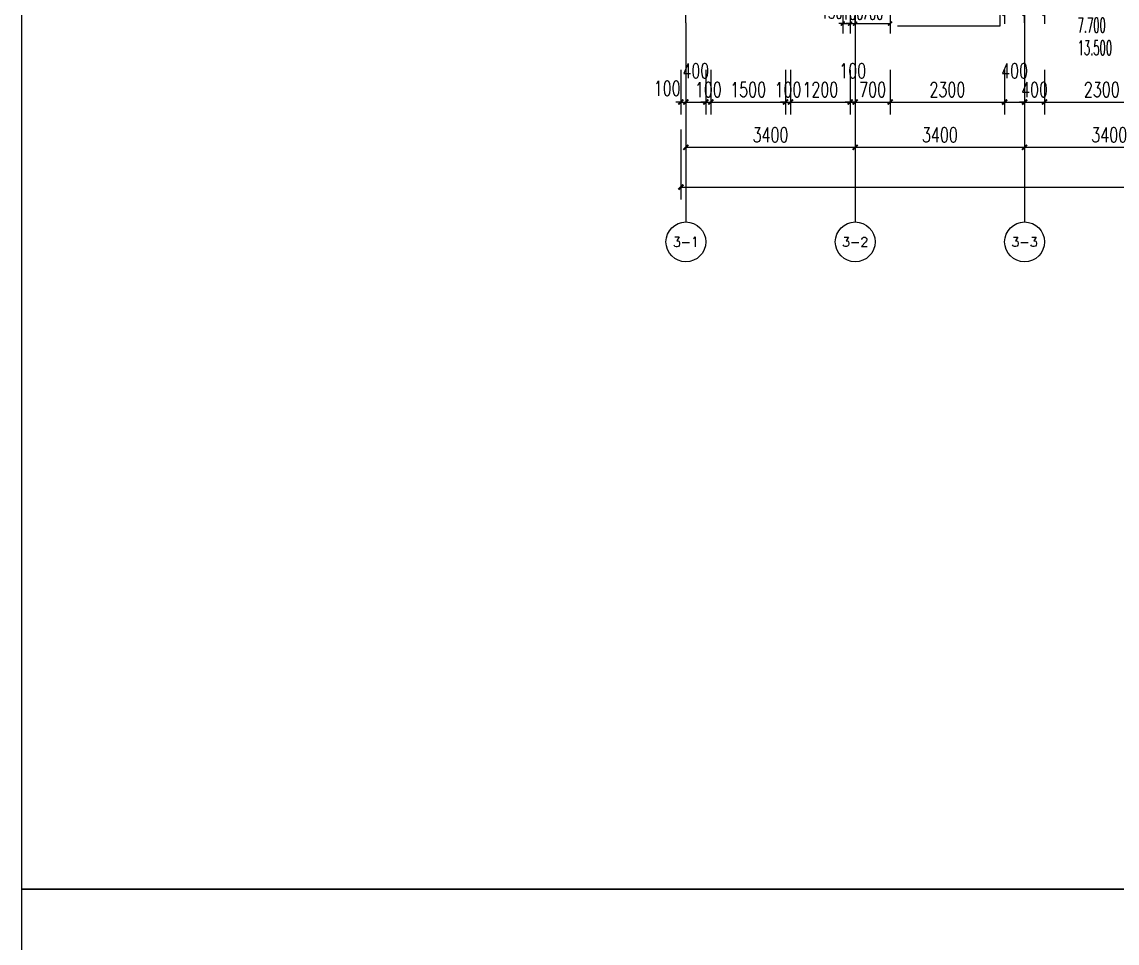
# Model space of a CAD drawing. Extents: x -129588 to 17450, y 1144 to 109436.
# Drawn here: x -57443 to -35456, y 54207 to 72708 of the extents above; entities that cross this region are included whole.
import ezdxf
from ezdxf.enums import TextEntityAlignment as Align

# ---------------------------------------------------------------- set-up
doc = ezdxf.new("R2010")
doc.units = 0
doc.header["$LTSCALE"] = 1000
doc.header["$MEASUREMENT"] = 0
for name, color, linetype in [('A-第三道尺寸线', 105, 'Continuous'), ('AXIS', 3, 'Continuous'), ('AXIS_TEXT', 7, 'Continuous'), ('DIM_LEAD', 3, 'Continuous'), ('DOTE', 16, 'Continuous'), ('PUB_TEXT', 7, 'Continuous')]:
    doc.layers.add(name, color=color, linetype=linetype)
doc.layers.add('A-第四道尺寸线(线脚尺寸)', color=105, linetype='Continuous', lineweight=5)
doc.styles.add('_TCH_AXIS', font='COMPLEX', dxfattribs={"bigfont": 'GBCBIG'})
doc.styles.add('_TCH_DIM', font='SIMPLEX.shx', dxfattribs={"width": 0.7, "bigfont": 'GBCBIG.shx'})
doc.styles.add('_TCH_DIM_T3', font='SIMPLEX.shx', dxfattribs={"width": 0.705882, "bigfont": 'GBCBIG.shx'})
doc.styles.add('COMPLEX', font='COMPLEX')
doc.dimstyles.new('_TCH_ARCH&&100', dxfattribs={"dimtxt": 297.5, "dimasz": 100, "dimexe": 250, "dimexo": 300, "dimgap": 100, "dimtad": 1, "dimdec": 0, "dimzin": 0, "dimdsep": 46, "dimtxsty": '_TCH_DIM_T3', "dimblk": 'ARCHTICK', "dimcen": 0.09, "dimclrt": 7, "dimazin": 2, "dimtfac": 1, "dimtdec": 0, "dimtix": 1, "dimtmove": 2, "dimatfit": 3, "dimfxl": 0, "dimtolj": 1, "dimtzin": 0, "dimarcsym": 0})
doc.dimstyles.new('_TCH_ARCH&&80', dxfattribs={"dimtxt": 238, "dimasz": 80, "dimexe": 200, "dimexo": 240, "dimgap": 80, "dimtad": 1, "dimdec": 0, "dimzin": 0, "dimdsep": 46, "dimtxsty": '_TCH_DIM_T3', "dimblk": 'ARCHTICK', "dimcen": 0.09, "dimclrt": 7, "dimazin": 2, "dimtfac": 1, "dimtdec": 0, "dimtix": 1, "dimtmove": 2, "dimatfit": 3, "dimfxl": 0, "dimtolj": 1, "dimtzin": 0, "dimarcsym": 0})

# ---------------------------------------------------------------- blocks, each defined once
blk = doc.blocks.new('zhouxianssceng0329')
at = {"layer": 'DOTE'}
for p, q in [((-44114, 132090), (-44114, 156469)), ((-40714, 132090), (-40714, 156469)), ((-37314, 132090), (-37314, 156469))]:
    blk.add_line(p, q, dxfattribs=at)
blk = doc.blocks.new('_ArchTick')
at = {"color": 0, "linetype": 'ByBlock', "const_width": 0.4}
blk.add_lwpolyline([(-0.5, -0.5), (0.5, 0.5)], dxfattribs=at)
blk = doc.blocks.new('*D1489')
at = {"layer": 'A-第四道尺寸线(线脚尺寸)', "color": 0, "lineweight": -2, "transparency": 16777216}
for p, q in [((-40964, 72979), (-40964, 72474)), ((-40814, 72979), (-40814, 72474)), ((-40964, 72674), (-41044, 72674)), ((-40964, 72674), (-40814, 72674)), ((-40814, 72674), (-40734, 72674))]:
    blk.add_line(p, q, dxfattribs=at)
at = {"layer": 'Defpoints', "color": 0, "transparency": 16777216}
for p in [(-40964, 73219), (-40814, 73219), (-40814, 72674)]:
    blk.add_point(p, dxfattribs=at)
at = {"layer": 'A-第四道尺寸线(线脚尺寸)', "color": 0, "lineweight": -2, "transparency": 16777216, "xscale": 80, "yscale": 80, "zscale": 80}
blk.add_blockref('_ArchTick', (-40964, 72674), dxfattribs=at)
at = {"layer": 'A-第四道尺寸线(线脚尺寸)', "color": 0, "lineweight": -2, "transparency": 16777216, "xscale": 80, "yscale": 80, "zscale": 80, "rotation": 180}
blk.add_blockref('_ArchTick', (-40814, 72674), dxfattribs=at)
at = {"layer": 'A-第四道尺寸线(线脚尺寸)', "color": 7, "transparency": 16777216, "insert": (-41184, 72894), "char_height": 238, "attachment_point": 5, "style": '_TCH_DIM_T3'}
blk.add_mtext('\\A1;150', dxfattribs=at)
blk = doc.blocks.new('*D1490')
at = {"layer": 'A-第四道尺寸线(线脚尺寸)', "color": 0, "lineweight": -2, "transparency": 16777216}
for p, q in [((-40814, 72979), (-40814, 72474)), ((-40714, 72979), (-40714, 72474)), ((-40814, 72674), (-40894, 72674)), ((-40814, 72674), (-40714, 72674)), ((-40714, 72674), (-40634, 72674))]:
    blk.add_line(p, q, dxfattribs=at)
at = {"layer": 'Defpoints', "color": 0, "transparency": 16777216}
for p in [(-40814, 73219), (-40714, 73219), (-40714, 72674)]:
    blk.add_point(p, dxfattribs=at)
at = {"layer": 'A-第四道尺寸线(线脚尺寸)', "color": 0, "lineweight": -2, "transparency": 16777216, "xscale": 80, "yscale": 80, "zscale": 80}
blk.add_blockref('_ArchTick', (-40814, 72674), dxfattribs=at)
at = {"layer": 'A-第四道尺寸线(线脚尺寸)', "color": 0, "lineweight": -2, "transparency": 16777216, "xscale": 80, "yscale": 80, "zscale": 80, "rotation": 180}
blk.add_blockref('_ArchTick', (-40714, 72674), dxfattribs=at)
at = {"layer": 'A-第四道尺寸线(线脚尺寸)', "color": 7, "transparency": 16777216, "insert": (-40764, 72873), "char_height": 238, "attachment_point": 5, "style": '_TCH_DIM_T3'}
blk.add_mtext('\\A1;100', dxfattribs=at)
blk = doc.blocks.new('*D1491')
at = {"layer": 'A-第四道尺寸线(线脚尺寸)', "color": 0, "lineweight": -2, "transparency": 16777216}
for p, q in [((-40714, 72979), (-40714, 72474)), ((-40014, 72979), (-40014, 72474)), ((-40714, 72674), (-40014, 72674))]:
    blk.add_line(p, q, dxfattribs=at)
at = {"layer": 'Defpoints', "color": 0, "transparency": 16777216}
for p in [(-40714, 73219), (-40014, 73219), (-40014, 72674)]:
    blk.add_point(p, dxfattribs=at)
at = {"layer": 'A-第四道尺寸线(线脚尺寸)', "color": 0, "lineweight": -2, "transparency": 16777216, "xscale": 80, "yscale": 80, "zscale": 80, "rotation": 180}
blk.add_blockref('_ArchTick', (-40714, 72674), dxfattribs=at)
at = {"layer": 'A-第四道尺寸线(线脚尺寸)', "color": 0, "lineweight": -2, "transparency": 16777216, "xscale": 80, "yscale": 80, "zscale": 80}
blk.add_blockref('_ArchTick', (-40014, 72674), dxfattribs=at)
at = {"layer": 'A-第四道尺寸线(线脚尺寸)', "color": 7, "transparency": 16777216, "insert": (-40364, 72873), "char_height": 238, "attachment_point": 5, "style": '_TCH_DIM_T3'}
blk.add_mtext('\\A1;700', dxfattribs=at)
blk = doc.blocks.new('*D1492')
at = {"layer": 'A-第四道尺寸线(线脚尺寸)', "color": 0, "lineweight": -2, "transparency": 16777216}
for p, q in [((-37714, 73119), (-37714, 72672)), ((-37314, 73119), (-37314, 72672)), ((-37714, 72872), (-37794, 72872)), ((-37714, 72872), (-37314, 72872)), ((-37314, 72872), (-37234, 72872))]:
    blk.add_line(p, q, dxfattribs=at)
at = {"layer": 'Defpoints', "color": 0, "transparency": 16777216}
for p in [(-37714, 73359), (-37314, 73359), (-37314, 72872)]:
    blk.add_point(p, dxfattribs=at)
at = {"layer": 'A-第四道尺寸线(线脚尺寸)', "color": 0, "lineweight": -2, "transparency": 16777216, "xscale": 80, "yscale": 80, "zscale": 80}
blk.add_blockref('_ArchTick', (-37714, 72872), dxfattribs=at)
at = {"layer": 'A-第四道尺寸线(线脚尺寸)', "color": 0, "lineweight": -2, "transparency": 16777216, "xscale": 80, "yscale": 80, "zscale": 80, "rotation": 180}
blk.add_blockref('_ArchTick', (-37314, 72872), dxfattribs=at)
at = {"layer": 'A-第四道尺寸线(线脚尺寸)', "color": 7, "transparency": 16777216, "insert": (-37514, 73071), "char_height": 238, "attachment_point": 5, "style": '_TCH_DIM_T3'}
blk.add_mtext('\\A1;400', dxfattribs=at)
blk = doc.blocks.new('*D1493')
at = {"layer": 'A-第四道尺寸线(线脚尺寸)', "color": 0, "lineweight": -2, "transparency": 16777216}
for p, q in [((-37314, 73119), (-37314, 72672)), ((-36914, 73119), (-36914, 72672)), ((-37314, 72872), (-37394, 72872)), ((-37314, 72872), (-36914, 72872)), ((-36914, 72872), (-36834, 72872))]:
    blk.add_line(p, q, dxfattribs=at)
at = {"layer": 'Defpoints', "color": 0, "transparency": 16777216}
for p in [(-37314, 73359), (-36914, 73359), (-36914, 72872)]:
    blk.add_point(p, dxfattribs=at)
at = {"layer": 'A-第四道尺寸线(线脚尺寸)', "color": 0, "lineweight": -2, "transparency": 16777216, "xscale": 80, "yscale": 80, "zscale": 80}
blk.add_blockref('_ArchTick', (-37314, 72872), dxfattribs=at)
at = {"layer": 'A-第四道尺寸线(线脚尺寸)', "color": 0, "lineweight": -2, "transparency": 16777216, "xscale": 80, "yscale": 80, "zscale": 80, "rotation": 180}
blk.add_blockref('_ArchTick', (-36914, 72872), dxfattribs=at)
at = {"layer": 'A-第四道尺寸线(线脚尺寸)', "color": 7, "transparency": 16777216, "insert": (-37114, 73071), "char_height": 238, "attachment_point": 5, "style": '_TCH_DIM_T3'}
blk.add_mtext('\\A1;400', dxfattribs=at)
blk = doc.blocks.new('*D754')
at = {"layer": 'A-第三道尺寸线', "color": 0, "lineweight": -2, "transparency": 16777216}
for p, q in [((-36914, 71743), (-36914, 70849)), ((-34614, 71743), (-34614, 70849)), ((-36914, 71099), (-34614, 71099))]:
    blk.add_line(p, q, dxfattribs=at)
at = {"layer": 'Defpoints', "color": 0, "transparency": 16777216}
for p in [(-36914, 72043), (-34614, 72043), (-34614, 71099)]:
    blk.add_point(p, dxfattribs=at)
at = {"layer": 'A-第三道尺寸线', "color": 0, "lineweight": -2, "transparency": 16777216, "xscale": 100, "yscale": 100, "zscale": 100, "rotation": 180}
blk.add_blockref('_ArchTick', (-36914, 71099), dxfattribs=at)
at = {"layer": 'A-第三道尺寸线', "color": 0, "lineweight": -2, "transparency": 16777216, "xscale": 100, "yscale": 100, "zscale": 100}
blk.add_blockref('_ArchTick', (-34614, 71099), dxfattribs=at)
at = {"layer": 'A-第三道尺寸线', "color": 7, "transparency": 16777216, "insert": (-35764, 71348), "char_height": 297.5, "attachment_point": 5, "style": '_TCH_DIM_T3'}
blk.add_mtext('\\A1;2300', dxfattribs=at)
blk = doc.blocks.new('*D755')
at = {"layer": 'A-第三道尺寸线', "color": 0, "lineweight": -2, "transparency": 16777216}
for p, q in [((-37314, 71743), (-37314, 70849)), ((-36914, 71743), (-36914, 70849)), ((-37314, 71099), (-37414, 71099)), ((-37314, 71099), (-36914, 71099)), ((-36914, 71099), (-36814, 71099))]:
    blk.add_line(p, q, dxfattribs=at)
at = {"layer": 'Defpoints', "color": 0, "transparency": 16777216}
for p in [(-37314, 72043), (-36914, 72043), (-36914, 71099)]:
    blk.add_point(p, dxfattribs=at)
at = {"layer": 'A-第三道尺寸线', "color": 0, "lineweight": -2, "transparency": 16777216, "xscale": 100, "yscale": 100, "zscale": 100}
blk.add_blockref('_ArchTick', (-37314, 71099), dxfattribs=at)
at = {"layer": 'A-第三道尺寸线', "color": 0, "lineweight": -2, "transparency": 16777216, "xscale": 100, "yscale": 100, "zscale": 100, "rotation": 180}
blk.add_blockref('_ArchTick', (-36914, 71099), dxfattribs=at)
at = {"layer": 'A-第三道尺寸线', "color": 7, "transparency": 16777216, "insert": (-37114, 71348), "char_height": 297.5, "attachment_point": 5, "style": '_TCH_DIM_T3'}
blk.add_mtext('\\A1;400', dxfattribs=at)
blk = doc.blocks.new('*D756')
at = {"layer": 'A-第三道尺寸线', "color": 0, "lineweight": -2, "transparency": 16777216}
for p, q in [((-37714, 71743), (-37714, 70849)), ((-37314, 71743), (-37314, 70849)), ((-37714, 71099), (-37314, 71099))]:
    blk.add_line(p, q, dxfattribs=at)
at = {"layer": 'Defpoints', "color": 0, "transparency": 16777216}
for p in [(-37714, 72043), (-37314, 72043), (-37314, 71099)]:
    blk.add_point(p, dxfattribs=at)
at = {"layer": 'A-第三道尺寸线', "color": 0, "lineweight": -2, "transparency": 16777216, "xscale": 100, "yscale": 100, "zscale": 100, "rotation": 180}
blk.add_blockref('_ArchTick', (-37714, 71099), dxfattribs=at)
at = {"layer": 'A-第三道尺寸线', "color": 0, "lineweight": -2, "transparency": 16777216, "xscale": 100, "yscale": 100, "zscale": 100}
blk.add_blockref('_ArchTick', (-37314, 71099), dxfattribs=at)
at = {"layer": 'A-第三道尺寸线', "color": 7, "transparency": 16777216, "insert": (-37514, 71724), "char_height": 297.5, "attachment_point": 5, "style": '_TCH_DIM_T3'}
blk.add_mtext('\\A1;400', dxfattribs=at)
blk = doc.blocks.new('*D757')
at = {"layer": 'A-第三道尺寸线', "color": 0, "lineweight": -2, "transparency": 16777216}
for p, q in [((-40014, 71743), (-40014, 70849)), ((-37714, 71743), (-37714, 70849)), ((-40014, 71099), (-37714, 71099))]:
    blk.add_line(p, q, dxfattribs=at)
at = {"layer": 'Defpoints', "color": 0, "transparency": 16777216}
for p in [(-40014, 72043), (-37714, 72043), (-37714, 71099)]:
    blk.add_point(p, dxfattribs=at)
at = {"layer": 'A-第三道尺寸线', "color": 0, "lineweight": -2, "transparency": 16777216, "xscale": 100, "yscale": 100, "zscale": 100, "rotation": 180}
blk.add_blockref('_ArchTick', (-40014, 71099), dxfattribs=at)
at = {"layer": 'A-第三道尺寸线', "color": 0, "lineweight": -2, "transparency": 16777216, "xscale": 100, "yscale": 100, "zscale": 100}
blk.add_blockref('_ArchTick', (-37714, 71099), dxfattribs=at)
at = {"layer": 'A-第三道尺寸线', "color": 7, "transparency": 16777216, "insert": (-38864, 71348), "char_height": 297.5, "attachment_point": 5, "style": '_TCH_DIM_T3'}
blk.add_mtext('\\A1;2300', dxfattribs=at)
blk = doc.blocks.new('*D758')
at = {"layer": 'A-第三道尺寸线', "color": 0, "lineweight": -2, "transparency": 16777216}
for p, q in [((-40714, 71743), (-40714, 70849)), ((-40014, 71743), (-40014, 70849)), ((-40714, 71099), (-40814, 71099)), ((-40714, 71099), (-40014, 71099)), ((-40014, 71099), (-39914, 71099))]:
    blk.add_line(p, q, dxfattribs=at)
at = {"layer": 'Defpoints', "color": 0, "transparency": 16777216}
for p in [(-40714, 72043), (-40014, 72043), (-40014, 71099)]:
    blk.add_point(p, dxfattribs=at)
at = {"layer": 'A-第三道尺寸线', "color": 0, "lineweight": -2, "transparency": 16777216, "xscale": 100, "yscale": 100, "zscale": 100}
blk.add_blockref('_ArchTick', (-40714, 71099), dxfattribs=at)
at = {"layer": 'A-第三道尺寸线', "color": 0, "lineweight": -2, "transparency": 16777216, "xscale": 100, "yscale": 100, "zscale": 100, "rotation": 180}
blk.add_blockref('_ArchTick', (-40014, 71099), dxfattribs=at)
at = {"layer": 'A-第三道尺寸线', "color": 7, "transparency": 16777216, "insert": (-40364, 71348), "char_height": 297.5, "attachment_point": 5, "style": '_TCH_DIM_T3'}
blk.add_mtext('\\A1;700', dxfattribs=at)
blk = doc.blocks.new('*D759')
at = {"layer": 'A-第三道尺寸线', "color": 0, "lineweight": -2, "transparency": 16777216}
for p, q in [((-40814, 71743), (-40814, 70849)), ((-40714, 71743), (-40714, 70849)), ((-40814, 71099), (-40914, 71099)), ((-40814, 71099), (-40714, 71099)), ((-40714, 71099), (-40614, 71099))]:
    blk.add_line(p, q, dxfattribs=at)
at = {"layer": 'Defpoints', "color": 0, "transparency": 16777216}
for p in [(-40814, 72043), (-40714, 72043), (-40714, 71099)]:
    blk.add_point(p, dxfattribs=at)
at = {"layer": 'A-第三道尺寸线', "color": 0, "lineweight": -2, "transparency": 16777216, "xscale": 100, "yscale": 100, "zscale": 100}
blk.add_blockref('_ArchTick', (-40814, 71099), dxfattribs=at)
at = {"layer": 'A-第三道尺寸线', "color": 0, "lineweight": -2, "transparency": 16777216, "xscale": 100, "yscale": 100, "zscale": 100, "rotation": 180}
blk.add_blockref('_ArchTick', (-40714, 71099), dxfattribs=at)
at = {"layer": 'A-第三道尺寸线', "color": 7, "transparency": 16777216, "insert": (-40764, 71724), "char_height": 297.5, "attachment_point": 5, "style": '_TCH_DIM_T3'}
blk.add_mtext('\\A1;100', dxfattribs=at)
blk = doc.blocks.new('*D760')
at = {"layer": 'A-第三道尺寸线', "color": 0, "lineweight": -2, "transparency": 16777216}
for p, q in [((-42014, 71743), (-42014, 70849)), ((-40814, 71743), (-40814, 70849)), ((-42014, 71099), (-40814, 71099))]:
    blk.add_line(p, q, dxfattribs=at)
at = {"layer": 'Defpoints', "color": 0, "transparency": 16777216}
for p in [(-42014, 72043), (-40814, 72043), (-40814, 71099)]:
    blk.add_point(p, dxfattribs=at)
at = {"layer": 'A-第三道尺寸线', "color": 0, "lineweight": -2, "transparency": 16777216, "xscale": 100, "yscale": 100, "zscale": 100, "rotation": 180}
blk.add_blockref('_ArchTick', (-42014, 71099), dxfattribs=at)
at = {"layer": 'A-第三道尺寸线', "color": 0, "lineweight": -2, "transparency": 16777216, "xscale": 100, "yscale": 100, "zscale": 100}
blk.add_blockref('_ArchTick', (-40814, 71099), dxfattribs=at)
at = {"layer": 'A-第三道尺寸线', "color": 7, "transparency": 16777216, "insert": (-41414, 71348), "char_height": 297.5, "attachment_point": 5, "style": '_TCH_DIM_T3'}
blk.add_mtext('\\A1;1200', dxfattribs=at)
blk = doc.blocks.new('*D761')
at = {"layer": 'A-第三道尺寸线', "color": 0, "lineweight": -2, "transparency": 16777216}
for p, q in [((-42114, 71743), (-42114, 70849)), ((-42014, 71743), (-42014, 70849)), ((-42114, 71099), (-42214, 71099)), ((-42114, 71099), (-42014, 71099)), ((-42014, 71099), (-41914, 71099))]:
    blk.add_line(p, q, dxfattribs=at)
at = {"layer": 'Defpoints', "color": 0, "transparency": 16777216}
for p in [(-42114, 72043), (-42014, 72043), (-42014, 71099)]:
    blk.add_point(p, dxfattribs=at)
at = {"layer": 'A-第三道尺寸线', "color": 0, "lineweight": -2, "transparency": 16777216, "xscale": 100, "yscale": 100, "zscale": 100}
blk.add_blockref('_ArchTick', (-42114, 71099), dxfattribs=at)
at = {"layer": 'A-第三道尺寸线', "color": 0, "lineweight": -2, "transparency": 16777216, "xscale": 100, "yscale": 100, "zscale": 100, "rotation": 180}
blk.add_blockref('_ArchTick', (-42014, 71099), dxfattribs=at)
at = {"layer": 'A-第三道尺寸线', "color": 7, "transparency": 16777216, "insert": (-42064, 71348), "char_height": 297.5, "attachment_point": 5, "style": '_TCH_DIM_T3'}
blk.add_mtext('\\A1;100', dxfattribs=at)
blk = doc.blocks.new('*D762')
at = {"layer": 'A-第三道尺寸线', "color": 0, "lineweight": -2, "transparency": 16777216}
for p, q in [((-43614, 71743), (-43614, 70849)), ((-42114, 71743), (-42114, 70849)), ((-43614, 71099), (-42114, 71099))]:
    blk.add_line(p, q, dxfattribs=at)
at = {"layer": 'Defpoints', "color": 0, "transparency": 16777216}
for p in [(-43614, 72043), (-42114, 72043), (-42114, 71099)]:
    blk.add_point(p, dxfattribs=at)
at = {"layer": 'A-第三道尺寸线', "color": 0, "lineweight": -2, "transparency": 16777216, "xscale": 100, "yscale": 100, "zscale": 100, "rotation": 180}
blk.add_blockref('_ArchTick', (-43614, 71099), dxfattribs=at)
at = {"layer": 'A-第三道尺寸线', "color": 0, "lineweight": -2, "transparency": 16777216, "xscale": 100, "yscale": 100, "zscale": 100}
blk.add_blockref('_ArchTick', (-42114, 71099), dxfattribs=at)
at = {"layer": 'A-第三道尺寸线', "color": 7, "transparency": 16777216, "insert": (-42864, 71348), "char_height": 297.5, "attachment_point": 5, "style": '_TCH_DIM_T3'}
blk.add_mtext('\\A1;1500', dxfattribs=at)
blk = doc.blocks.new('*D763')
at = {"layer": 'A-第三道尺寸线', "color": 0, "lineweight": -2, "transparency": 16777216}
for p, q in [((-43714, 71743), (-43714, 70849)), ((-43614, 71743), (-43614, 70849)), ((-43714, 71099), (-43814, 71099)), ((-43714, 71099), (-43614, 71099)), ((-43614, 71099), (-43514, 71099))]:
    blk.add_line(p, q, dxfattribs=at)
at = {"layer": 'Defpoints', "color": 0, "transparency": 16777216}
for p in [(-43714, 72043), (-43614, 72043), (-43614, 71099)]:
    blk.add_point(p, dxfattribs=at)
at = {"layer": 'A-第三道尺寸线', "color": 0, "lineweight": -2, "transparency": 16777216, "xscale": 100, "yscale": 100, "zscale": 100}
blk.add_blockref('_ArchTick', (-43714, 71099), dxfattribs=at)
at = {"layer": 'A-第三道尺寸线', "color": 0, "lineweight": -2, "transparency": 16777216, "xscale": 100, "yscale": 100, "zscale": 100, "rotation": 180}
blk.add_blockref('_ArchTick', (-43614, 71099), dxfattribs=at)
at = {"layer": 'A-第三道尺寸线', "color": 7, "transparency": 16777216, "insert": (-43664, 71348), "char_height": 297.5, "attachment_point": 5, "style": '_TCH_DIM_T3'}
blk.add_mtext('\\A1;100', dxfattribs=at)
blk = doc.blocks.new('*D764')
at = {"layer": 'A-第三道尺寸线', "color": 0, "lineweight": -2, "transparency": 16777216}
for p, q in [((-44114, 71743), (-44114, 70849)), ((-43714, 71743), (-43714, 70849)), ((-44114, 71099), (-43714, 71099))]:
    blk.add_line(p, q, dxfattribs=at)
at = {"layer": 'Defpoints', "color": 0, "transparency": 16777216}
for p in [(-44114, 72043), (-43714, 72043), (-43714, 71099)]:
    blk.add_point(p, dxfattribs=at)
at = {"layer": 'A-第三道尺寸线', "color": 0, "lineweight": -2, "transparency": 16777216, "xscale": 100, "yscale": 100, "zscale": 100, "rotation": 180}
blk.add_blockref('_ArchTick', (-44114, 71099), dxfattribs=at)
at = {"layer": 'A-第三道尺寸线', "color": 0, "lineweight": -2, "transparency": 16777216, "xscale": 100, "yscale": 100, "zscale": 100}
blk.add_blockref('_ArchTick', (-43714, 71099), dxfattribs=at)
at = {"layer": 'A-第三道尺寸线', "color": 7, "transparency": 16777216, "insert": (-43914, 71724), "char_height": 297.5, "attachment_point": 5, "style": '_TCH_DIM_T3'}
blk.add_mtext('\\A1;400', dxfattribs=at)
blk = doc.blocks.new('*D765')
at = {"layer": 'A-第三道尺寸线', "color": 0, "lineweight": -2, "transparency": 16777216}
for p, q in [((-44214, 71743), (-44214, 70849)), ((-44114, 71743), (-44114, 70849)), ((-44214, 71099), (-44314, 71099)), ((-44214, 71099), (-44114, 71099)), ((-44114, 71099), (-44014, 71099))]:
    blk.add_line(p, q, dxfattribs=at)
at = {"layer": 'Defpoints', "color": 0, "transparency": 16777216}
for p in [(-44214, 72043), (-44114, 72043), (-44114, 71099)]:
    blk.add_point(p, dxfattribs=at)
at = {"layer": 'A-第三道尺寸线', "color": 0, "lineweight": -2, "transparency": 16777216, "xscale": 100, "yscale": 100, "zscale": 100}
blk.add_blockref('_ArchTick', (-44214, 71099), dxfattribs=at)
at = {"layer": 'A-第三道尺寸线', "color": 0, "lineweight": -2, "transparency": 16777216, "xscale": 100, "yscale": 100, "zscale": 100, "rotation": 180}
blk.add_blockref('_ArchTick', (-44114, 71099), dxfattribs=at)
at = {"layer": 'A-第三道尺寸线', "color": 7, "transparency": 16777216, "insert": (-44489, 71374), "char_height": 297.5, "attachment_point": 5, "style": '_TCH_DIM_T3'}
blk.add_mtext('\\A1;100', dxfattribs=at)
blk = doc.blocks.new('*D895')
at = {"layer": 'AXIS', "color": 0, "lineweight": -2, "transparency": 16777216}
for p, q in [((-44114, 72390), (-44114, 69940)), ((-40714, 72390), (-40714, 69940)), ((-44114, 70190), (-40714, 70190))]:
    blk.add_line(p, q, dxfattribs=at)
at = {"layer": 'Defpoints', "color": 0, "transparency": 16777216}
for p in [(-44114, 72690), (-40714, 72690), (-40714, 70190)]:
    blk.add_point(p, dxfattribs=at)
at = {"layer": 'AXIS', "color": 0, "lineweight": -2, "transparency": 16777216, "xscale": 100, "yscale": 100, "zscale": 100, "rotation": 180}
blk.add_blockref('_ArchTick', (-44114, 70190), dxfattribs=at)
at = {"layer": 'AXIS', "color": 0, "lineweight": -2, "transparency": 16777216, "xscale": 100, "yscale": 100, "zscale": 100}
blk.add_blockref('_ArchTick', (-40714, 70190), dxfattribs=at)
at = {"layer": 'AXIS', "color": 7, "transparency": 16777216, "insert": (-42414, 70439), "char_height": 297.5, "attachment_point": 5, "style": '_TCH_DIM_T3'}
blk.add_mtext('\\A1;3400', dxfattribs=at)
blk = doc.blocks.new('*D896')
at = {"layer": 'AXIS', "color": 0, "lineweight": -2, "transparency": 16777216}
for p, q in [((-40714, 72390), (-40714, 69940)), ((-37314, 72390), (-37314, 69940)), ((-40714, 70190), (-37314, 70190))]:
    blk.add_line(p, q, dxfattribs=at)
at = {"layer": 'Defpoints', "color": 0, "transparency": 16777216}
for p in [(-40714, 72690), (-37314, 72690), (-37314, 70190)]:
    blk.add_point(p, dxfattribs=at)
at = {"layer": 'AXIS', "color": 0, "lineweight": -2, "transparency": 16777216, "xscale": 100, "yscale": 100, "zscale": 100, "rotation": 180}
blk.add_blockref('_ArchTick', (-40714, 70190), dxfattribs=at)
at = {"layer": 'AXIS', "color": 0, "lineweight": -2, "transparency": 16777216, "xscale": 100, "yscale": 100, "zscale": 100}
blk.add_blockref('_ArchTick', (-37314, 70190), dxfattribs=at)
at = {"layer": 'AXIS', "color": 7, "transparency": 16777216, "insert": (-39014, 70439), "char_height": 297.5, "attachment_point": 5, "style": '_TCH_DIM_T3'}
blk.add_mtext('\\A1;3400', dxfattribs=at)
blk = doc.blocks.new('*D897')
at = {"layer": 'AXIS', "color": 0, "lineweight": -2, "transparency": 16777216}
for p, q in [((-37314, 72390), (-37314, 69940)), ((-33914, 72390), (-33914, 69940)), ((-37314, 70190), (-33914, 70190))]:
    blk.add_line(p, q, dxfattribs=at)
at = {"layer": 'Defpoints', "color": 0, "transparency": 16777216}
for p in [(-37314, 72690), (-33914, 72690), (-33914, 70190)]:
    blk.add_point(p, dxfattribs=at)
at = {"layer": 'AXIS', "color": 0, "lineweight": -2, "transparency": 16777216, "xscale": 100, "yscale": 100, "zscale": 100, "rotation": 180}
blk.add_blockref('_ArchTick', (-37314, 70190), dxfattribs=at)
at = {"layer": 'AXIS', "color": 0, "lineweight": -2, "transparency": 16777216, "xscale": 100, "yscale": 100, "zscale": 100}
blk.add_blockref('_ArchTick', (-33914, 70190), dxfattribs=at)
at = {"layer": 'AXIS', "color": 7, "transparency": 16777216, "insert": (-35614, 70439), "char_height": 297.5, "attachment_point": 5, "style": '_TCH_DIM_T3'}
blk.add_mtext('\\A1;3400', dxfattribs=at)
blk = doc.blocks.new('*D911')
at = {"layer": 'AXIS', "color": 0, "lineweight": -2, "transparency": 16777216}
for p, q in [((-44214, 70549), (-44214, 69140)), ((4686, 70549), (4686, 69140)), ((-44214, 69390), (4686, 69390))]:
    blk.add_line(p, q, dxfattribs=at)
at = {"layer": 'Defpoints', "color": 0, "transparency": 16777216}
for p in [(-44214, 70849), (4686, 70849), (4686, 69390)]:
    blk.add_point(p, dxfattribs=at)
at = {"layer": 'AXIS', "color": 0, "lineweight": -2, "transparency": 16777216, "xscale": 100, "yscale": 100, "zscale": 100, "rotation": 180}
blk.add_blockref('_ArchTick', (-44214, 69390), dxfattribs=at)
at = {"layer": 'AXIS', "color": 0, "lineweight": -2, "transparency": 16777216, "xscale": 100, "yscale": 100, "zscale": 100}
blk.add_blockref('_ArchTick', (4686, 69390), dxfattribs=at)
at = {"layer": 'AXIS', "color": 7, "transparency": 16777216, "insert": (-19764, 69639), "char_height": 297.5, "attachment_point": 5, "style": '_TCH_DIM_T3'}
blk.add_mtext('\\A1;48900', dxfattribs=at)
blk = doc.blocks.new('_AXISO')
blk.add_circle((0, 0), 0.5)
at = {"layer": 'AXIS_TEXT', "style": 'COMPLEX', "width": 1.041667}
blk.add_attdef('A', text='', height=0.56, dxfattribs=at).set_placement((-0.25, -0.28), (0.25, -0.28), align=Align.FIT)
blk = doc.blocks.new('34cengxianjiao0427')
at = {"layer": 'A-第四道尺寸线(线脚尺寸)'}
dim = blk.add_linear_dim(base=(-40813.7, 72674.3), p1=(-40963.7, 73219.1), p2=(-40813.7, 73219.1), angle=360, dimstyle='_TCH_ARCH&&80', dxfattribs=at)
dim.commit()
dim.dimension.update_dxf_attribs({"geometry": '*D1489', "text_midpoint": (-41183.7, 72894.3), "dimtype": 161})
for p1, p2, distance, picture, middle in [((-40813.7, 73219.1), (-40713.7, 73219.1), -544.8, '*D1490', (-40763.7, 72873.3)), ((-40713.7, 73219.1), (-40013.7, 73219.1), -544.8, '*D1491', (-40363.7, 72873.3)), ((-37713.7, 73358.9), (-37313.7, 73358.9), -486.5, '*D1492', (-37513.7, 73071.4)), ((-37313.7, 73358.9), (-36913.7, 73358.9), -486.5, '*D1493', (-37113.7, 73071.4))]:
    dim = blk.add_aligned_dim(p1=p1, p2=p2, distance=distance, dimstyle='_TCH_ARCH&&80', dxfattribs=at)
    dim.commit()
    dim.dimension.update_dxf_attribs({"geometry": picture, "text_midpoint": middle})

msp = doc.modelspace()

# ---------------------------------------------------------------- linework, layer by layer
for points in [[(-57443, 109435.5), (17450, 109435.5), (17450, 55290), (-57443, 55290)], [(-57443, 55290), (17450, 55290), (17450, 1144.5), (-57443, 1144.5)]]:
    msp.add_lwpolyline(points, close=True)
at = {"layer": 'AXIS'}
for p, q in [((-44113.7, 72689.9), (-44113.7, 68689.9)), ((-40713.7, 72689.9), (-40713.7, 68689.9)), ((-37313.7, 72689.9), (-37313.7, 68689.9))]:
    msp.add_line(p, q, dxfattribs=at)
at = {"layer": 'DIM_LEAD'}
for p, q in [((-37807.4, 73248.2), (-37807.4, 72625.4)), ((-37807.4, 72625.4), (-39862.9, 72625.4))]:
    msp.add_line(p, q, dxfattribs=at)

# ---------------------------------------------------------------- block references
msp.add_blockref('zhouxianssceng0329', (0, -59400))
at = {"layer": 'A-第四道尺寸线(线脚尺寸)'}
msp.add_blockref('34cengxianjiao0427', (0, 0), dxfattribs=at)
at = {"layer": 'AXIS'}
ref = msp.add_blockref('_AXISO', (-44113.7, 68289.9), dxfattribs=dict(at, xscale=800, yscale=800, zscale=800))
ref.add_attrib('A', '3-1', dxfattribs={"layer": 'AXIS_TEXT', "height": 202.97, "style": '_TCH_AXIS'}).set_placement((-44374.7, 68188.4), (-43852.8, 68188.4), align=Align.FIT)
ref = msp.add_blockref('_AXISO', (-40713.7, 68289.9), dxfattribs=dict(at, xscale=800, yscale=800, zscale=800))
ref.add_attrib('A', '3-2', dxfattribs={"layer": 'AXIS_TEXT', "height": 187.78, "style": '_TCH_AXIS'}).set_placement((-40977.5, 68196), (-40449.9, 68196), align=Align.FIT)
ref = msp.add_blockref('_AXISO', (-37313.7, 68289.9), dxfattribs=dict(at, xscale=800, yscale=800, zscale=800))
ref.add_attrib('A', '3-3', dxfattribs={"layer": 'AXIS_TEXT', "height": 187.78, "style": '_TCH_AXIS'}).set_placement((-37577.5, 68196), (-37049.9, 68196), align=Align.FIT)

# ---------------------------------------------------------------- texts
at = {"layer": 'PUB_TEXT', "style": '_TCH_DIM', "width": 0.494118}
for s, p in [('7.700', (-36249.4, 72493.2)), ('13.500', (-36249.4, 72038.2))]:
    msp.add_text(s, height=297.5, dxfattribs=at).set_placement(p)

# ---------------------------------------------------------------- dimensions: what is measured, and where the dimension line sits
at = {"layer": 'A-第三道尺寸线'}
for base, p1, p2, picture, middle in [((-44113.7, 71098.9), (-44213.7, 72042.5), (-44113.7, 72042.5), '*D765', (-44488.7, 71373.9)), ((-43713.7, 71098.9), (-44113.7, 72042.5), (-43713.7, 72042.5), '*D764', (-43913.7, 71723.9)), ((-40713.7, 71098.9), (-40813.7, 72042.5), (-40713.7, 72042.5), '*D759', (-40763.7, 71723.9)), ((-37313.7, 71098.9), (-37713.7, 72042.5), (-37313.7, 72042.5), '*D756', (-37513.7, 71723.9))]:
    dim = msp.add_linear_dim(base=base, p1=p1, p2=p2, angle=0, dimstyle='_TCH_ARCH&&100', dxfattribs=at)
    dim.commit()
    dim.dimension.update_dxf_attribs({"geometry": picture, "text_midpoint": middle, "dimtype": 129})
for p1, p2, picture, middle in [((-43713.7, 72042.5), (-43613.7, 72042.5), '*D763', (-43663.7, 71347.6)), ((-43613.7, 72042.5), (-42113.7, 72042.5), '*D762', (-42863.7, 71347.6)), ((-42113.7, 72042.5), (-42013.7, 72042.5), '*D761', (-42063.7, 71347.6)), ((-42013.7, 72042.5), (-40813.7, 72042.5), '*D760', (-41413.7, 71347.6)), ((-40713.7, 72042.5), (-40013.7, 72042.5), '*D758', (-40363.7, 71347.6)), ((-40013.7, 72042.5), (-37713.7, 72042.5), '*D757', (-38863.7, 71347.6)), ((-37313.7, 72042.5), (-36913.7, 72042.5), '*D755', (-37113.7, 71347.6)), ((-36913.7, 72042.5), (-34613.7, 72042.5), '*D754', (-35763.7, 71347.6))]:
    dim = msp.add_aligned_dim(p1=p1, p2=p2, distance=-943.6, dimstyle='_TCH_ARCH&&100', dxfattribs=at)
    dim.commit()
    dim.dimension.update_dxf_attribs({"geometry": picture, "text_midpoint": middle})
at = {"layer": 'AXIS'}
for p1, p2, distance, picture, middle in [((-44113.7, 72689.9), (-40713.7, 72689.9), -2500, '*D895', (-42413.7, 70438.6)), ((-40713.7, 72689.9), (-37313.7, 72689.9), -2500, '*D896', (-39013.7, 70438.6)), ((-37313.7, 72689.9), (-33913.7, 72689.9), -2500, '*D897', (-35613.7, 70438.6)), ((-44213.7, 70848.9), (4686.3, 70848.9), -1459, '*D911', (-19763.7, 69638.6))]:
    dim = msp.add_aligned_dim(p1=p1, p2=p2, distance=distance, dimstyle='_TCH_ARCH&&100', dxfattribs=at)
    dim.commit()
    dim.dimension.update_dxf_attribs({"geometry": picture, "text_midpoint": middle})

doc.saveas('drawing.dxf')
